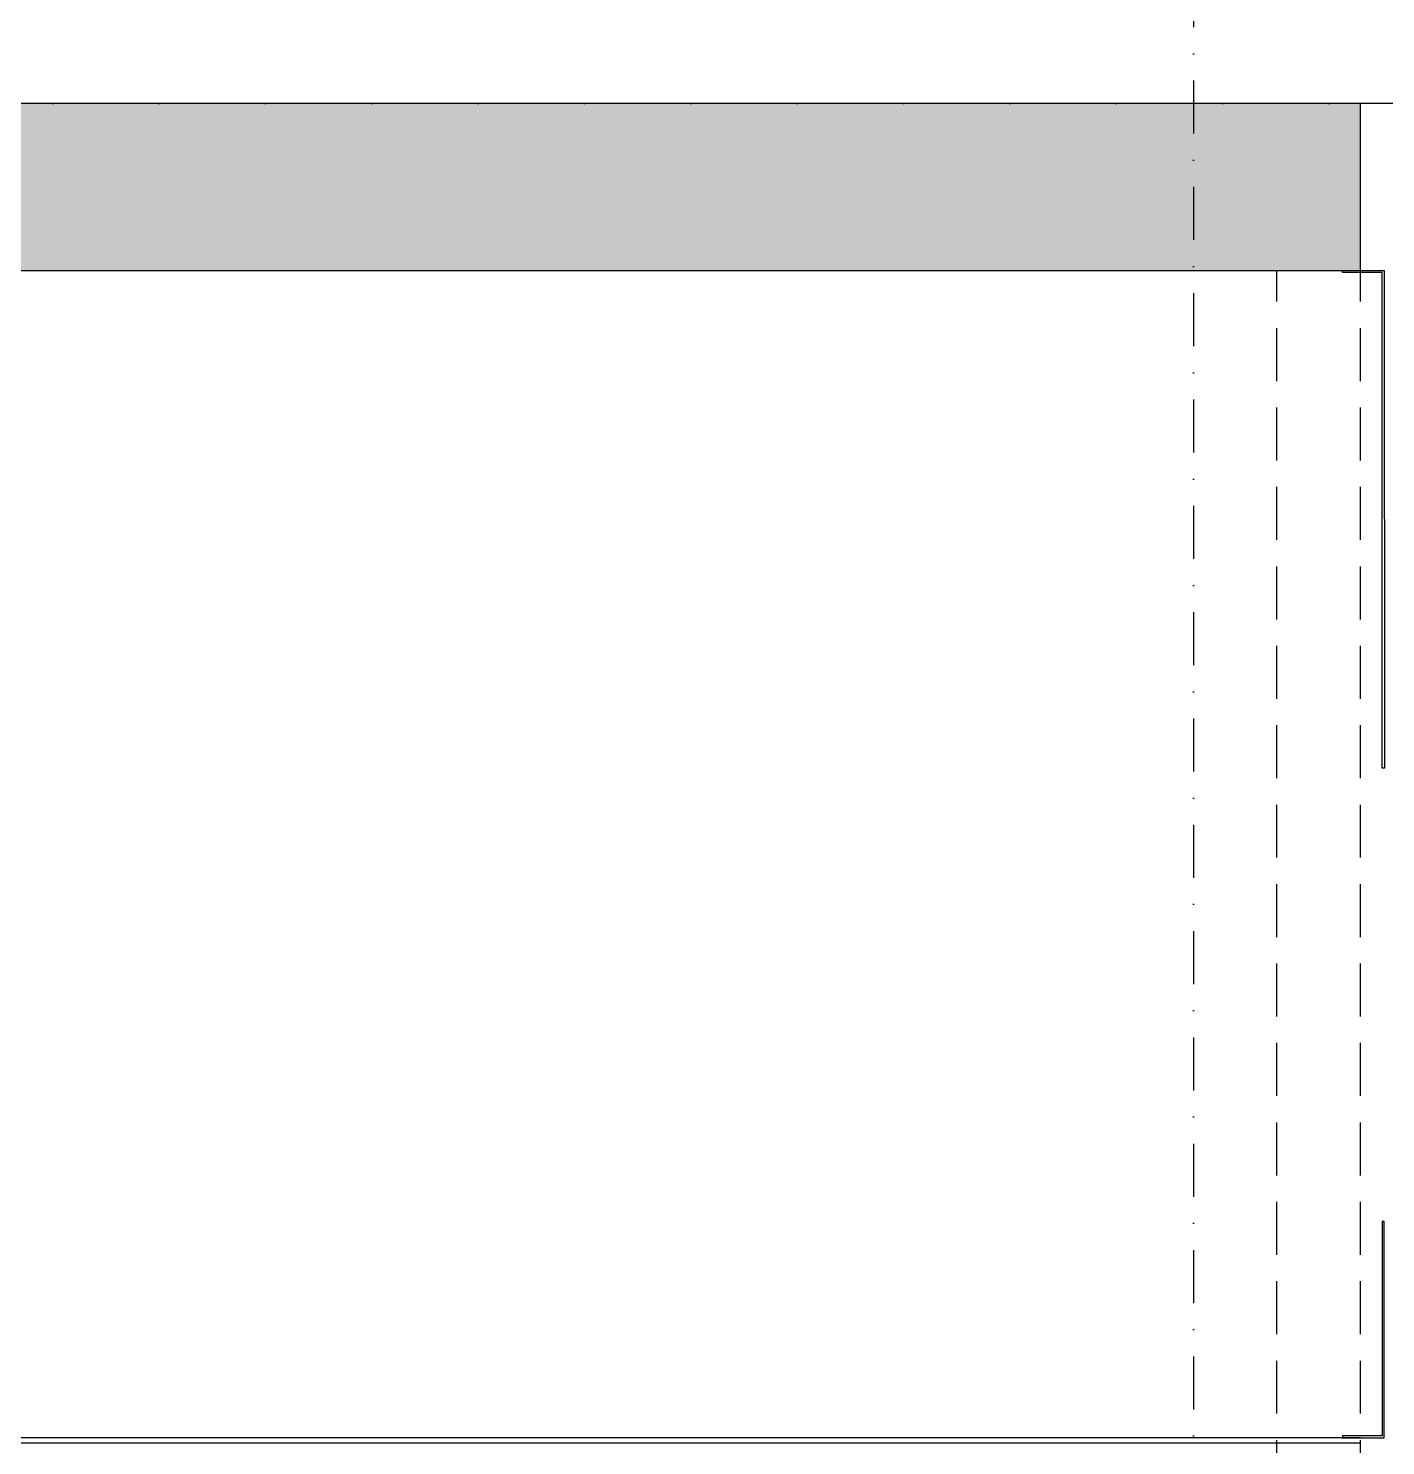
# Model space of a CAD drawing. Header units: inches. Extents: x -772 to 6765, y -813 to 4093.
# Drawn here: x 5670.6 to 5996.1, y 3078.1 to 3418 of the extents above; entities that cross this region are included whole.
import ezdxf

# ---------------------------------------------------------------- set-up
doc = ezdxf.new("R2010")
doc.units = ezdxf.units.IN
doc.header["$MEASUREMENT"] = 0
doc.linetypes.add('DASHDOT', pattern=[25.4, 12.7, -6.35, 0, -6.35])
doc.linetypes.add('HIDDENX2', pattern=[19.05, 12.7, -6.35])
for name, color, linetype in [('FHM_KIRMIZI ALÇIPAN', 1, 'Continuous'), ('H_FAC_Metal', 181, 'Continuous'), ('H_STR_Aks', 250, 'DASHDOT'), ('H_STR_Betonarme', 4, 'Continuous'), ('H_STR_BetonarmeIz', 135, 'HIDDENX2'), ('H_STR_BetonarmeTarama', 251, 'Continuous')]:
    doc.layers.add(name, color=color, linetype=linetype)

msp = doc.modelspace()

# ---------------------------------------------------------------- hatches: boundary and pattern name
at = {"layer": 'H_STR_BetonarmeTarama'}
h = msp.add_hatch(color=256, dxfattribs=at)
h.dxf.hatch_style = 1
h.paths.add_polyline_path([(5990, 3360), (5990, 3400), (5950, 3400), (5100, 3400), (5100, 3402.992), (5060, 3402.992), (5060, 3360)])

# ---------------------------------------------------------------- linework, layer by layer
at = {"layer": 'FHM_KIRMIZI ALÇIPAN'}
for points in [[(5990, 3080), (5073, 3080)], [(5990, 3078.75), (5073, 3078.75)]]:
    msp.add_lwpolyline(points, dxfattribs=at)
at = {"layer": 'H_FAC_Metal'}
for points in [[(5985.75, 3359.5), (5985.75, 3360), (5995.75, 3360), (5995.751, 3240.625), (5995.251, 3240.625), (5995.25, 3359.5)], [(5985.75, 3080.5), (5985.75, 3080), (5995.75, 3080), (5995.75, 3131.874), (5995.25, 3131.874), (5995.25, 3080.5)]]:
    msp.add_lwpolyline(points, close=True, dxfattribs=at)
at = {"layer": 'H_STR_Aks'}
for p, q in [((5950, 4043.005), (5950, -712.77)), ((6664.509, 3400), (-659.052, 3400))]:
    msp.add_line(p, q, dxfattribs=at)
at = {"layer": 'H_STR_Betonarme'}
msp.add_lwpolyline([(5990, 3360), (5990, 3400), (5100, 3400), (5100, 3402.992), (5060, 3402.992), (5060, 3360)], close=True, dxfattribs=at)
at = {"layer": 'H_STR_BetonarmeIz'}
msp.add_line((5970, 2590.5), (5970, 3360), dxfattribs=at)
at = {"layer": 'H_STR_BetonarmeIz', "lineweight": 30}
msp.add_line((5990, 2590.5), (5990, 3360), dxfattribs=at)

doc.saveas('drawing.dxf')
